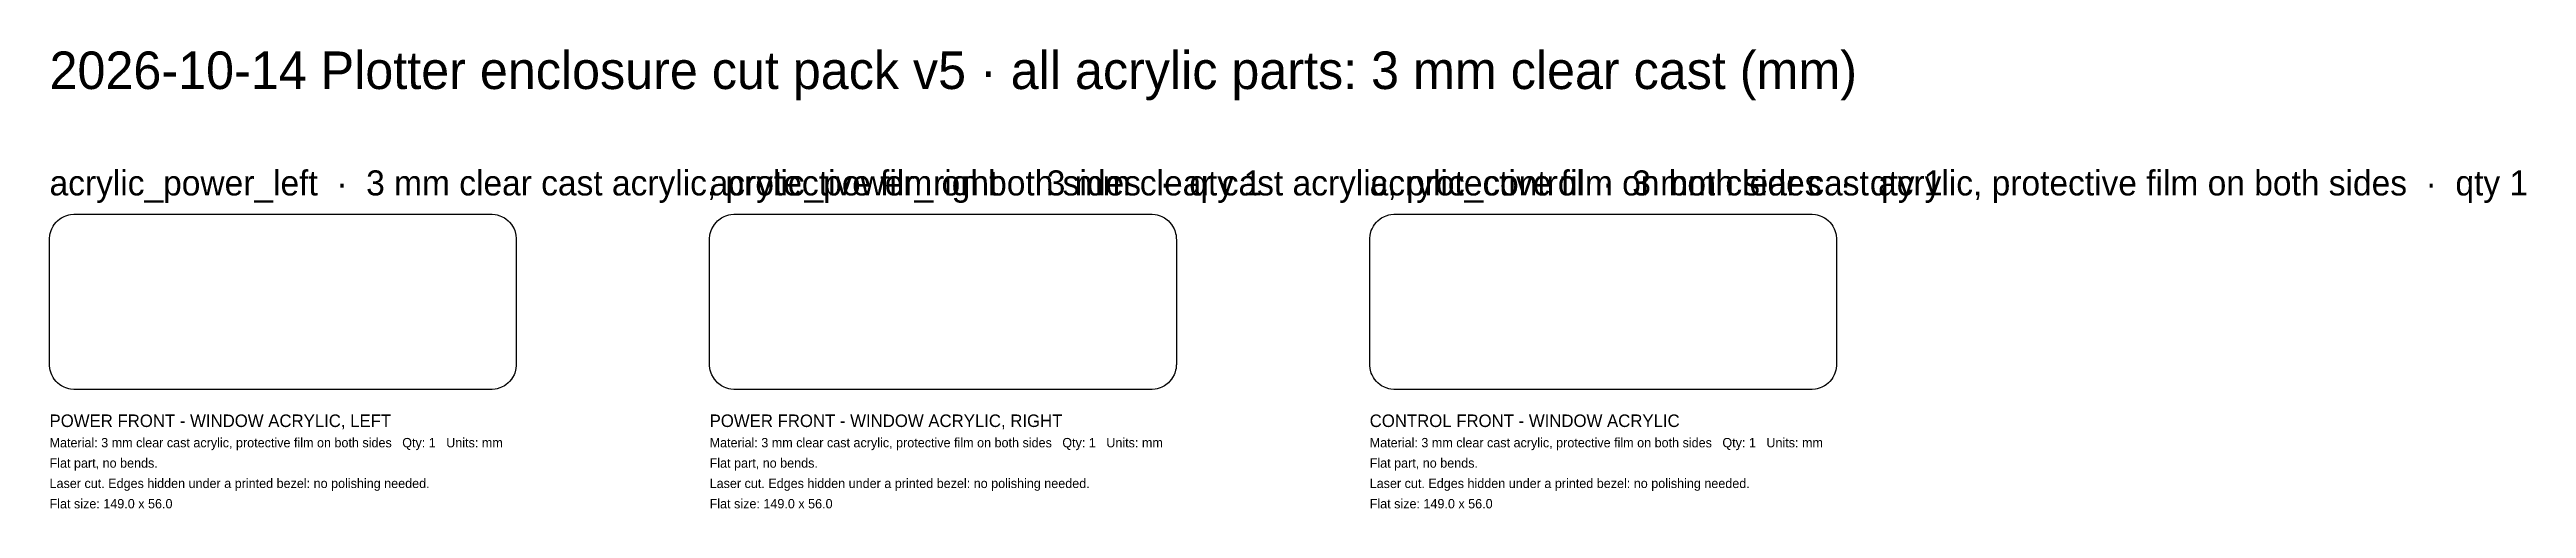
# Model space of a CAD drawing. Header units: millimetres. Extents: x 0 to 791, y -94 to 53.
import ezdxf

# ---------------------------------------------------------------- set-up
doc = ezdxf.new("R2010")
doc.units = ezdxf.units.MM
for name, color, linetype in [('Part Labels', 2, 'Continuous'), ('Title', 7, 'CONTINUOUS'), ('Visible', 7, 'CONTINUOUS')]:
    doc.layers.add(name, color=color, linetype=linetype)

msp = doc.modelspace()

# ---------------------------------------------------------------- linework, layer by layer
at = {"layer": 'Visible'}
for p, q in [((7.71, -0.01), (8, 0)), ((8, 0), (141, 0)), ((141, 0), (141.29, -0.01)), ((218.42, -0.01), (218.72, 0)), ((218.72, 0), (351.72, 0)), ((351.72, 0), (352.01, -0.01)), ((429.14, -0.01), (429.43, 0)), ((429.43, 0), (562.43, 0)), ((562.43, 0), (562.73, -0.01)), ((0, -8), (0.01, -7.71)), ((0.01, -7.71), (0.11, -6.73)), ((0.11, -6.73), (0.23, -6.15)), ((0.23, -6.15), (0.51, -5.22)), ((0.51, -5.22), (0.73, -4.67)), ((0.73, -4.67), (1.2, -3.81)), ((1.2, -3.81), (1.52, -3.32)), ((1.52, -3.32), (2.15, -2.56)), ((2.15, -2.56), (2.56, -2.15)), ((2.56, -2.15), (3.32, -1.52)), ((3.32, -1.52), (3.81, -1.2)), ((3.81, -1.2), (4.67, -0.73)), ((4.67, -0.73), (5.22, -0.51)), ((5.22, -0.51), (6.15, -0.23)), ((6.15, -0.23), (6.73, -0.11)), ((6.73, -0.11), (7.71, -0.01)), ((141.29, -0.01), (142.27, -0.11)), ((142.27, -0.11), (142.85, -0.23)), ((142.85, -0.23), (143.78, -0.51)), ((143.78, -0.51), (144.33, -0.73)), ((144.33, -0.73), (145.19, -1.2)), ((145.19, -1.2), (145.68, -1.52)), ((145.68, -1.52), (146.44, -2.15)), ((146.44, -2.15), (146.85, -2.56)), ((146.85, -2.56), (147.48, -3.32)), ((147.48, -3.32), (147.8, -3.81)), ((147.8, -3.81), (148.27, -4.67)), ((148.27, -4.67), (148.49, -5.22)), ((148.49, -5.22), (148.77, -6.15)), ((148.77, -6.15), (148.89, -6.73)), ((148.89, -6.73), (148.99, -7.71)), ((148.99, -7.71), (149, -8)), ((210.72, -8), (210.73, -7.71)), ((210.73, -7.71), (210.83, -6.73)), ((210.83, -6.73), (210.94, -6.15)), ((210.94, -6.15), (211.23, -5.22)), ((211.23, -5.22), (211.45, -4.67)), ((211.45, -4.67), (211.91, -3.81)), ((211.91, -3.81), (212.24, -3.32)), ((212.24, -3.32), (212.86, -2.56)), ((212.86, -2.56), (213.28, -2.15)), ((213.28, -2.15), (214.04, -1.52)), ((214.04, -1.52), (214.52, -1.2)), ((214.52, -1.2), (215.39, -0.73)), ((215.39, -0.73), (215.93, -0.51)), ((215.93, -0.51), (216.87, -0.23)), ((216.87, -0.23), (217.45, -0.11)), ((217.45, -0.11), (218.42, -0.01)), ((352.01, -0.01), (352.99, -0.11)), ((352.99, -0.11), (353.56, -0.23)), ((353.56, -0.23), (354.5, -0.51)), ((354.5, -0.51), (355.04, -0.73)), ((355.04, -0.73), (355.91, -1.2)), ((355.91, -1.2), (356.4, -1.52)), ((356.4, -1.52), (357.16, -2.15)), ((357.16, -2.15), (357.57, -2.56)), ((357.57, -2.56), (358.19, -3.32)), ((358.19, -3.32), (358.52, -3.81)), ((358.52, -3.81), (358.98, -4.67)), ((358.98, -4.67), (359.21, -5.22)), ((359.21, -5.22), (359.49, -6.15)), ((359.49, -6.15), (359.61, -6.73)), ((359.61, -6.73), (359.7, -7.71)), ((359.7, -7.71), (359.72, -8)), ((421.43, -8), (421.45, -7.71)), ((421.45, -7.71), (421.54, -6.73)), ((421.54, -6.73), (421.66, -6.15)), ((421.66, -6.15), (421.94, -5.22)), ((421.94, -5.22), (422.17, -4.67)), ((422.17, -4.67), (422.63, -3.81)), ((422.63, -3.81), (422.96, -3.32)), ((422.96, -3.32), (423.58, -2.56)), ((423.58, -2.56), (423.99, -2.15)), ((423.99, -2.15), (424.75, -1.52)), ((424.75, -1.52), (425.24, -1.2)), ((425.24, -1.2), (426.11, -0.73)), ((426.11, -0.73), (426.65, -0.51)), ((426.65, -0.51), (427.59, -0.23)), ((427.59, -0.23), (428.16, -0.11)), ((428.16, -0.11), (429.14, -0.01)), ((562.73, -0.01), (563.7, -0.11)), ((563.7, -0.11), (564.28, -0.23)), ((564.28, -0.23), (565.22, -0.51)), ((565.22, -0.51), (565.76, -0.73)), ((565.76, -0.73), (566.63, -1.2)), ((566.63, -1.2), (567.11, -1.52)), ((567.11, -1.52), (567.87, -2.15)), ((567.87, -2.15), (568.29, -2.56)), ((568.29, -2.56), (568.91, -3.32)), ((568.91, -3.32), (569.24, -3.81)), ((569.24, -3.81), (569.7, -4.67)), ((569.7, -4.67), (569.92, -5.22)), ((569.92, -5.22), (570.21, -6.15)), ((570.21, -6.15), (570.32, -6.73)), ((570.32, -6.73), (570.42, -7.71)), ((570.42, -7.71), (570.43, -8)), ((0, -48), (0, -8)), ((149, -8), (149, -48)), ((210.72, -48), (210.72, -8)), ((359.72, -8), (359.72, -48)), ((421.43, -48), (421.43, -8)), ((570.43, -8), (570.43, -48)), ((0.01, -48.29), (0, -48)), ((0.11, -49.27), (0.01, -48.29)), ((0.23, -49.85), (0.11, -49.27)), ((0.51, -50.78), (0.23, -49.85)), ((0.73, -51.33), (0.51, -50.78)), ((1.2, -52.19), (0.73, -51.33)), ((1.52, -52.68), (1.2, -52.19)), ((2.15, -53.44), (1.52, -52.68)), ((2.56, -53.85), (2.15, -53.44)), ((3.32, -54.48), (2.56, -53.85)), ((3.81, -54.8), (3.32, -54.48)), ((4.67, -55.27), (3.81, -54.8)), ((5.22, -55.49), (4.67, -55.27)), ((144.33, -55.27), (143.78, -55.49)), ((145.19, -54.8), (144.33, -55.27)), ((145.68, -54.48), (145.19, -54.8)), ((146.44, -53.85), (145.68, -54.48)), ((146.85, -53.44), (146.44, -53.85)), ((147.48, -52.68), (146.85, -53.44)), ((147.8, -52.19), (147.48, -52.68)), ((148.27, -51.33), (147.8, -52.19)), ((148.49, -50.78), (148.27, -51.33)), ((148.77, -49.85), (148.49, -50.78)), ((148.89, -49.27), (148.77, -49.85)), ((148.99, -48.29), (148.89, -49.27)), ((149, -48), (148.99, -48.29)), ((210.73, -48.29), (210.72, -48)), ((210.83, -49.27), (210.73, -48.29)), ((210.94, -49.85), (210.83, -49.27)), ((211.23, -50.78), (210.94, -49.85)), ((211.45, -51.33), (211.23, -50.78)), ((211.91, -52.19), (211.45, -51.33)), ((212.24, -52.68), (211.91, -52.19)), ((212.86, -53.44), (212.24, -52.68)), ((213.28, -53.85), (212.86, -53.44)), ((214.04, -54.48), (213.28, -53.85)), ((214.52, -54.8), (214.04, -54.48)), ((215.39, -55.27), (214.52, -54.8)), ((215.93, -55.49), (215.39, -55.27)), ((355.04, -55.27), (354.5, -55.49)), ((355.91, -54.8), (355.04, -55.27)), ((356.4, -54.48), (355.91, -54.8)), ((357.16, -53.85), (356.4, -54.48)), ((357.57, -53.44), (357.16, -53.85)), ((358.19, -52.68), (357.57, -53.44)), ((358.52, -52.19), (358.19, -52.68)), ((358.98, -51.33), (358.52, -52.19)), ((359.21, -50.78), (358.98, -51.33)), ((359.49, -49.85), (359.21, -50.78)), ((359.61, -49.27), (359.49, -49.85)), ((359.7, -48.29), (359.61, -49.27)), ((359.72, -48), (359.7, -48.29)), ((421.45, -48.29), (421.43, -48)), ((421.54, -49.27), (421.45, -48.29)), ((421.66, -49.85), (421.54, -49.27)), ((421.94, -50.78), (421.66, -49.85)), ((422.17, -51.33), (421.94, -50.78)), ((422.63, -52.19), (422.17, -51.33)), ((422.96, -52.68), (422.63, -52.19)), ((423.58, -53.44), (422.96, -52.68)), ((423.99, -53.85), (423.58, -53.44)), ((424.75, -54.48), (423.99, -53.85)), ((425.24, -54.8), (424.75, -54.48)), ((426.11, -55.27), (425.24, -54.8)), ((426.65, -55.49), (426.11, -55.27)), ((565.76, -55.27), (565.22, -55.49)), ((566.63, -54.8), (565.76, -55.27)), ((567.11, -54.48), (566.63, -54.8)), ((567.87, -53.85), (567.11, -54.48)), ((568.29, -53.44), (567.87, -53.85)), ((568.91, -52.68), (568.29, -53.44)), ((569.24, -52.19), (568.91, -52.68)), ((569.7, -51.33), (569.24, -52.19)), ((569.92, -50.78), (569.7, -51.33)), ((570.21, -49.85), (569.92, -50.78)), ((570.32, -49.27), (570.21, -49.85)), ((570.42, -48.29), (570.32, -49.27)), ((570.43, -48), (570.42, -48.29)), ((6.15, -55.77), (5.22, -55.49)), ((6.73, -55.89), (6.15, -55.77)), ((7.71, -55.99), (6.73, -55.89)), ((8, -56), (7.71, -55.99)), ((141, -56), (8, -56)), ((141.29, -55.99), (141, -56)), ((142.27, -55.89), (141.29, -55.99)), ((142.85, -55.77), (142.27, -55.89)), ((143.78, -55.49), (142.85, -55.77)), ((216.87, -55.77), (215.93, -55.49)), ((217.45, -55.89), (216.87, -55.77)), ((218.42, -55.99), (217.45, -55.89)), ((218.72, -56), (218.42, -55.99)), ((351.72, -56), (218.72, -56)), ((352.01, -55.99), (351.72, -56)), ((352.99, -55.89), (352.01, -55.99)), ((353.56, -55.77), (352.99, -55.89)), ((354.5, -55.49), (353.56, -55.77)), ((427.59, -55.77), (426.65, -55.49)), ((428.16, -55.89), (427.59, -55.77)), ((429.14, -55.99), (428.16, -55.89)), ((429.43, -56), (429.14, -55.99)), ((562.43, -56), (429.43, -56)), ((562.73, -55.99), (562.43, -56)), ((563.7, -55.89), (562.73, -55.99)), ((564.28, -55.77), (563.7, -55.89)), ((565.22, -55.49), (564.28, -55.77))]:
    msp.add_line(p, q, dxfattribs=at)

# ---------------------------------------------------------------- texts
at = {"layer": 'Part Labels'}
for s, height, p in [('2026-10-14 Plotter enclosure cut pack v5 · all acrylic parts: 3 mm clear cast (mm)', 12, (0, 40)), ('acrylic_power_left  ·  3 mm clear cast acrylic, protective film on both sides  ·  qty 1', 8, (0, 6)), ('acrylic_power_right  ·  3 mm clear cast acrylic, protective film on both sides  ·  qty 1', 8, (210.72, 6)), ('acrylic_control  ·  3 mm clear cast acrylic, protective film on both sides  ·  qty 1', 8, (421.43, 6))]:
    msp.add_text(s, height=height, dxfattribs=at).set_placement(p)
at = {"layer": 'Title'}
for s, height, p in [('POWER FRONT - WINDOW ACRYLIC, LEFT', 4, (0, -68)), ('POWER FRONT - WINDOW ACRYLIC, RIGHT', 4, (210.72, -68)), ('CONTROL FRONT - WINDOW ACRYLIC', 4, (421.43, -68)), ('Material: 3 mm clear cast acrylic, protective film on both sides   Qty: 1   Units: mm', 3, (0, -74.5)), ('Flat part, no bends.', 3, (0, -81)), ('Material: 3 mm clear cast acrylic, protective film on both sides   Qty: 1   Units: mm', 3, (210.72, -74.5)), ('Flat part, no bends.', 3, (210.72, -81)), ('Material: 3 mm clear cast acrylic, protective film on both sides   Qty: 1   Units: mm', 3, (421.43, -74.5)), ('Flat part, no bends.', 3, (421.43, -81)), ('Laser cut. Edges hidden under a printed bezel: no polishing needed.', 3, (0, -87.5)), ('Laser cut. Edges hidden under a printed bezel: no polishing needed.', 3, (210.72, -87.5)), ('Laser cut. Edges hidden under a printed bezel: no polishing needed.', 3, (421.43, -87.5)), ('Flat size: 149.0 x 56.0', 3, (0, -94)), ('Flat size: 149.0 x 56.0', 3, (210.72, -94)), ('Flat size: 149.0 x 56.0', 3, (421.43, -94))]:
    msp.add_text(s, height=height, dxfattribs=at).set_placement(p)

doc.saveas('drawing.dxf')
